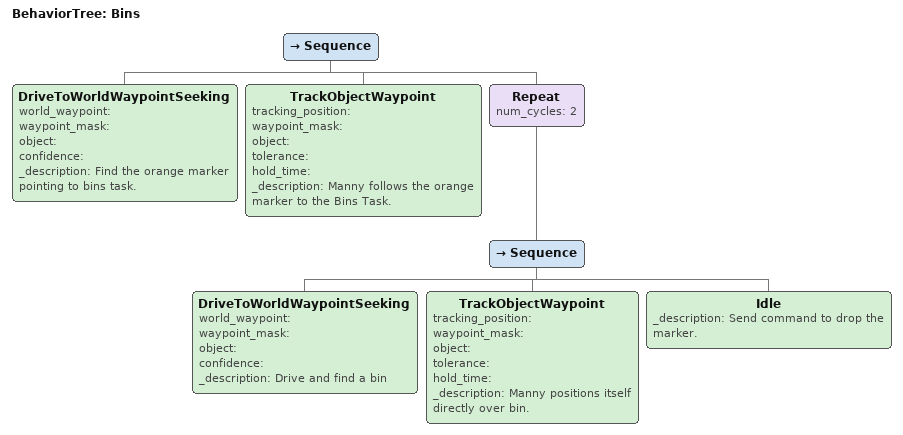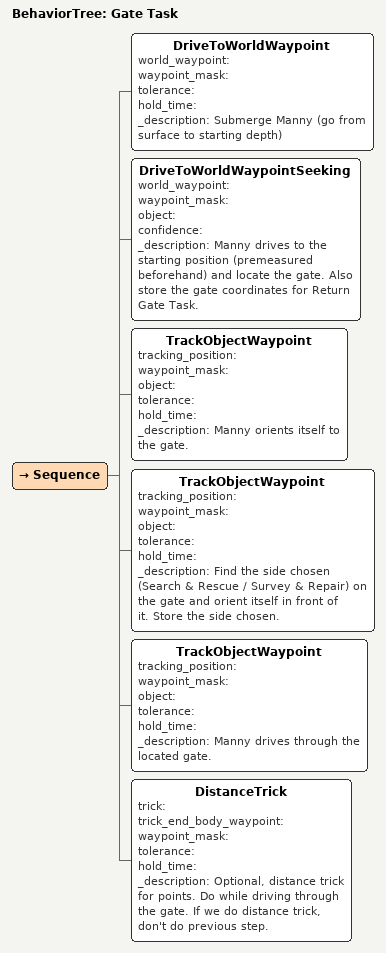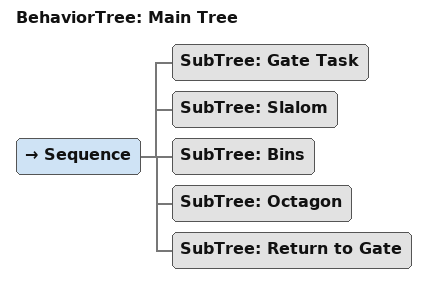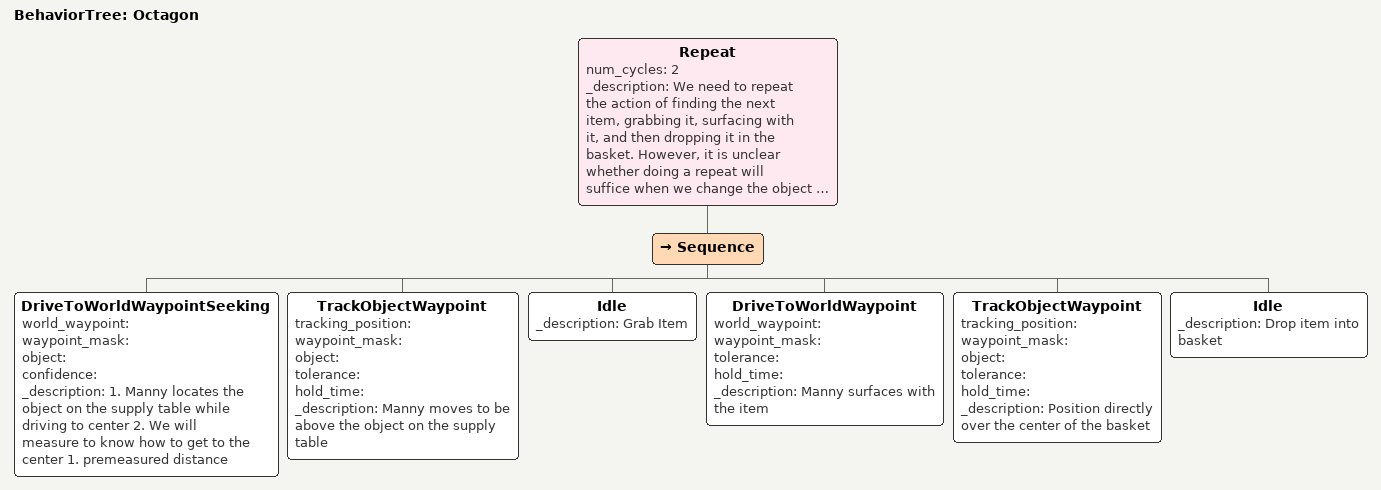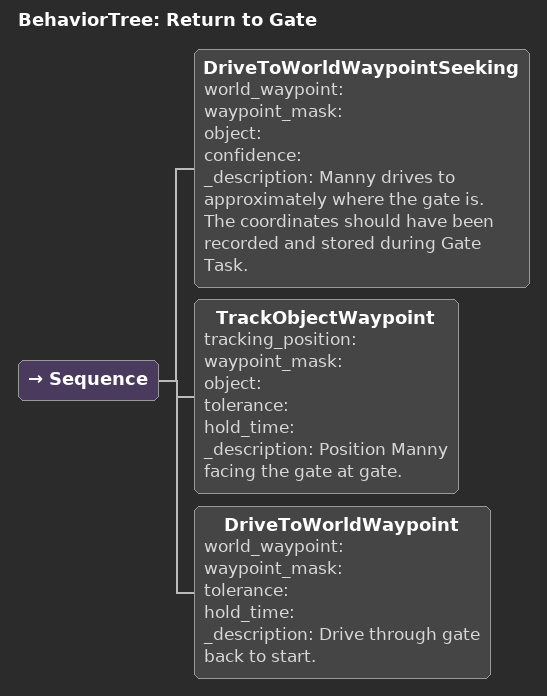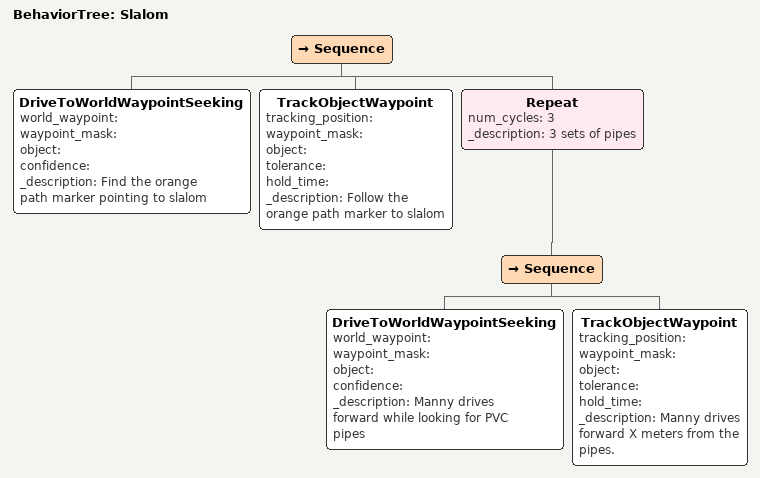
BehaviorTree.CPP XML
<?xml version="1.0" encoding="UTF-8"?>
<root BTCPP_format="4"
      main_tree_to_execute="Main Tree">
  <BehaviorTree ID="Bins">
    <Sequence>
      <DriveToWorldWaypointSeeking world_waypoint=""
                                   waypoint_mask=""
                                   object=""
                                   confidence=""
                                   _description="Find the orange marker pointing to bins task."/>
      <TrackObjectWaypoint tracking_position=""
                           waypoint_mask=""
                           object=""
                           tolerance=""
                           hold_time=""
                           _description="Manny follows the orange marker to the Bins Task."/>
      <Repeat num_cycles="2">
        <Sequence>
          <DriveToWorldWaypointSeeking world_waypoint=""
                                       waypoint_mask=""
                                       object=""
                                       confidence=""
                                       _description="Drive and find a bin"/>
          <TrackObjectWaypoint tracking_position=""
                               waypoint_mask=""
                               object=""
                               tolerance=""
                               hold_time=""
                               _description="Manny positions itself directly over bin."/>
          <Idle _description="Send command to drop the marker."/>
        </Sequence>
      </Repeat>
    </Sequence>
  </BehaviorTree>

  <BehaviorTree ID="Gate Task">
    <Sequence>
      <DriveToWorldWaypoint world_waypoint=""
                            waypoint_mask=""
                            tolerance=""
                            hold_time=""
                            _description="Submerge Manny (go from surface to starting depth)"/>
      <DriveToWorldWaypointSeeking world_waypoint=""
                                   waypoint_mask=""
                                   object=""
                                   confidence=""
                                   _description="Manny drives to the starting position (premeasured beforehand) and locate the gate. Also store the gate coordinates for Return Gate Task."/>
      <TrackObjectWaypoint tracking_position=""
                           waypoint_mask=""
                           object=""
                           tolerance=""
                           hold_time=""
                           _description="Manny orients itself to the gate."/>
      <TrackObjectWaypoint tracking_position=""
                           waypoint_mask=""
                           object=""
                           tolerance=""
                           hold_time=""
                           _description="Find the side chosen (Search &amp; Rescue / Survey &amp; Repair) on the gate and orient itself in front of it. Store the side chosen."/>
      <TrackObjectWaypoint tracking_position=""
                           waypoint_mask=""
                           object=""
                           tolerance=""
                           hold_time=""
                           _description="Manny drives through the located gate."/>
      <DistanceTrick trick=""
                     trick_end_body_waypoint=""
                     waypoint_mask=""
                     tolerance=""
                     hold_time=""
                     _description="Optional, distance trick for points. Do while driving through the gate. If we do distance trick, don&apos;t do previous step."/>
    </Sequence>
  </BehaviorTree>

  <BehaviorTree ID="Main Tree">
    <Sequence>
      <SubTree ID="Gate Task"/>
      <SubTree ID="Slalom"/>
      <SubTree ID="Bins"/>
      <SubTree ID="Octagon"/>
      <SubTree ID="Return to Gate"/>
    </Sequence>
  </BehaviorTree>

  <BehaviorTree ID="Octagon">
    <Repeat num_cycles="2"
            _description="We need to repeat the action of finding the next item, grabbing it, surfacing with it, and then dropping it in the basket. However, it is unclear whether doing a repeat will suffice when we change the object that needs to be identified.">
      <Sequence>
        <DriveToWorldWaypointSeeking world_waypoint=""
                                     waypoint_mask=""
                                     object=""
                                     confidence=""
                                     _description="1. Manny locates the object on the supply table while driving to center&#10;2. We will measure to know how to get to the center&#10;    1. premeasured distance"/>
        <TrackObjectWaypoint tracking_position=""
                             waypoint_mask=""
                             object=""
                             tolerance=""
                             hold_time=""
                             _description="Manny moves to be above the object on the supply table"/>
        <Idle _description="Grab Item"/>
        <DriveToWorldWaypoint world_waypoint=""
                              waypoint_mask=""
                              tolerance=""
                              hold_time=""
                              _description="Manny surfaces with the item"/>
        <TrackObjectWaypoint tracking_position=""
                             waypoint_mask=""
                             object=""
                             tolerance=""
                             hold_time=""
                             _description="Position directly over the center of the basket"/>
        <Idle _description="Drop item into basket"/>
      </Sequence>
    </Repeat>
  </BehaviorTree>

  <BehaviorTree ID="Return to Gate">
    <Sequence>
      <DriveToWorldWaypointSeeking world_waypoint=""
                                   waypoint_mask=""
                                   object=""
                                   confidence=""
                                   _description="Manny drives to approximately where the gate is. The coordinates should have been recorded and stored during Gate Task."/>
      <TrackObjectWaypoint tracking_position=""
                           waypoint_mask=""
                           object=""
                           tolerance=""
                           hold_time=""
                           _description="Position Manny facing the gate at gate."/>
      <DriveToWorldWaypoint world_waypoint=""
                            waypoint_mask=""
                            tolerance=""
                            hold_time=""
                            _description="Drive through gate back to start."/>
    </Sequence>
  </BehaviorTree>

  <BehaviorTree ID="Slalom">
    <Sequence>
      <DriveToWorldWaypointSeeking world_waypoint=""
                                   waypoint_mask=""
                                   object=""
                                   confidence=""
                                   _description="Find the orange path marker pointing to slalom"/>
      <TrackObjectWaypoint tracking_position=""
                           waypoint_mask=""
                           object=""
                           tolerance=""
                           hold_time=""
                           _description="Follow the orange path marker to slalom"/>
      <Repeat num_cycles="3"
              _description="3 sets of pipes">
        <Sequence>
          <DriveToWorldWaypointSeeking world_waypoint=""
                                       waypoint_mask=""
                                       object=""
                                       confidence=""
                                       _description="Manny drives forward while looking for PVC pipes"/>
          <TrackObjectWaypoint tracking_position=""
                               waypoint_mask=""
                               object=""
                               tolerance=""
                               hold_time=""
                               _description="Manny drives forward X meters from the pipes."/>
        </Sequence>
      </Repeat>
    </Sequence>
  </BehaviorTree>

</root>
